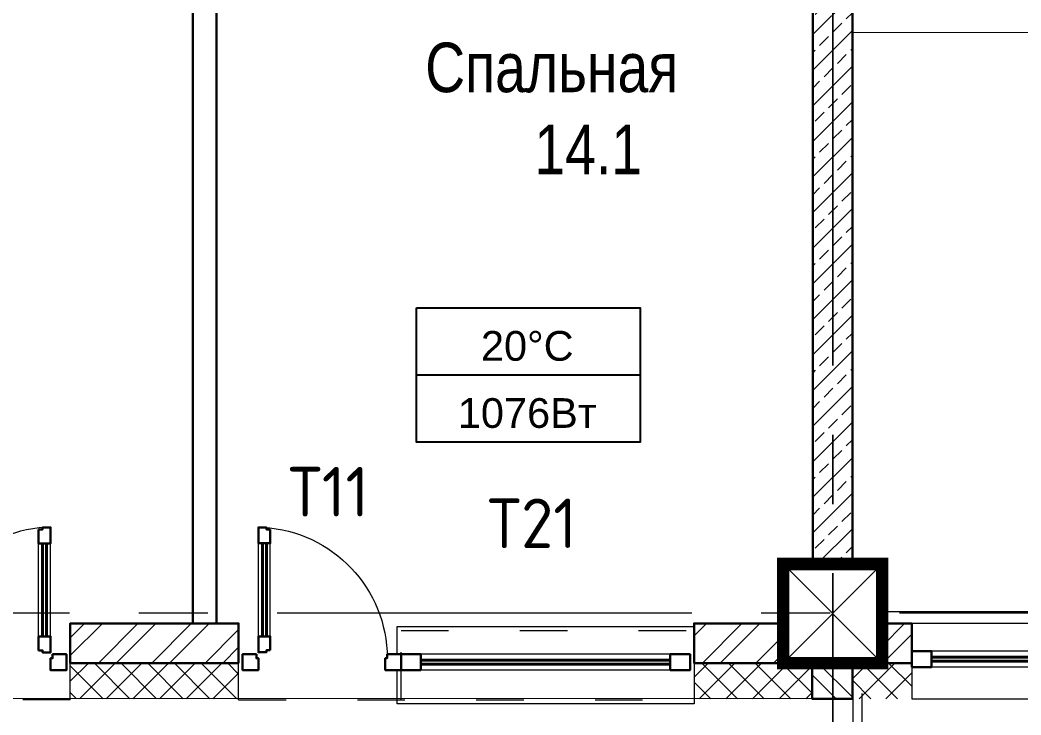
# Model space of a CAD drawing. Header units: millimetres. Extents: x -7566 to 51834, y -19356 to 38606.
# Drawn here: x 2298 to 7353, y -513 to 2994 of the extents above; entities that cross this region are included whole.
import ezdxf

# ---------------------------------------------------------------- set-up
doc = ezdxf.new("R2010")
doc.units = ezdxf.units.MM
for name, pattern in [('ACAD_ISO03W100', [30, 12, -18]), ('CENTER2', [28.575, 19.05, -3.175, 3.175, -3.175]), ('STROT', [1.7, 0.5, -1.2])]:
    doc.linetypes.add(name, pattern=pattern)
for name, color, linetype, lineweight in [('++++обратка', 5, 'Continuous', 30), ('++ОВ Надписи', 7, 'Continuous', 20), ('STENA', 22, 'Continuous', 50), ('Колонна', 15, 'Continuous', 30), ('Колонны', 7, 'Continuous', 30), ('окна', 150, 'Continuous', 20), ('оси', 6, 'STROT', 9), ('РП-АР_Площадь', 3, 'Continuous', 30), ('стена', 7, 'Continuous', 53), ('СТЕНЫ', 250, 'Continuous', 35), ('текст', 224, 'Continuous', 25), ('штрих', 252, 'Continuous', 9)]:
    doc.layers.add(name, color=color, linetype=linetype, lineweight=lineweight)
doc.layers.add('DOORS', color=27, linetype='Continuous')
doc.layers.add('ОТОПЛЕНИЕ ТЕСТ', color=7, linetype='Continuous')
doc.layers.get('++++обратка').off()
doc.styles.add('arial', font='arial.ttf')
doc.styles.add('GOST Common_I', font='', dxfattribs={"height": 200})
doc.styles.get("Standard").update_dxf_attribs({"font": 'arial.ttf'})
doc.styles.get('GOST Common_I').set_extended_font_data('GOST Common')

# ---------------------------------------------------------------- blocks, each defined once
blk = doc.blocks.new('к')
at = {"lineweight": 0}
for p, q in [((6373750, -182890), (6374150, -183290)), ((6373750, -183290), (6374150, -182890))]:
    blk.add_line(p, q, dxfattribs=at)
at = {"color": 1, "lineweight": 30, "ltscale": 20}
blk.add_lwpolyline([(6373750, -182890), (6374150, -182890), (6374150, -183290), (6373750, -183290)], close=True, dxfattribs=at)
at = {"layer": 'Колонна', "color": 7, "ltscale": 100, "const_width": 50}
blk.add_lwpolyline([(6373750, -182890), (6374150, -182890), (6374150, -183290), (6373750, -183290)], close=True, dxfattribs=at)
blk = doc.blocks.new('Окв-0')
at = {"layer": 'DOORS', "color": 5, "lineweight": 9, "ltscale": 2}
blk.add_arc((1332064.4, -525220.4), 662, 273.1578, 359.9385, dxfattribs=at)
at = {"layer": 'окна', "color": 252, "lineweight": 9}
for p, q in [((1334156.3, -525161.2), (1332896.3, -525161.2)), ((1334156.3, -525241.2), (1332896.3, -525241.2)), ((1332076.3, -525331.2), (1332076.3, -525801.2)), ((1332136.3, -525331.2), (1332136.3, -525801.2))]:
    blk.add_line(p, q, dxfattribs=at)
at = {"layer": 'окна', "lineweight": 40}
for p, q in [((1334156.3, -525191.2), (1332896.3, -525191.2)), ((1334156.3, -525211.2), (1332896.3, -525211.2)), ((1332096.3, -525801.2), (1332096.3, -525331.2)), ((1332116.3, -525801.2), (1332116.3, -525331.2))]:
    blk.add_line(p, q, dxfattribs=at)
at = {"layer": 'окна', "color": 252, "lineweight": 30}
for points in [[(1332066.3, -525241.2), (1331996.3, -525241.2), (1331996.3, -525161.2), (1332076.3, -525161.2), (1332076.3, -525221.2), (1332066.3, -525221.2), (1332066.3, -525241.2)], [(1332726.3, -525241.2), (1332796.3, -525241.2), (1332796.3, -525161.2), (1332716.3, -525161.2), (1332716.3, -525221.2), (1332726.3, -525221.2), (1332726.3, -525241.2)], [(1332796.3, -525241.2), (1332896.3, -525241.2), (1332896.3, -525161.2), (1332796.3, -525161.2)], [(1334156.3, -525241.2), (1334256.3, -525241.2), (1334256.3, -525161.2), (1334156.3, -525161.2)], [(1332136.3, -525261.2), (1332136.3, -525331.2), (1332076.3, -525331.2), (1332076.3, -525251.2), (1332116.3, -525251.2), (1332116.3, -525261.2), (1332136.3, -525261.2)], [(1332136.3, -525871.2), (1332136.3, -525801.2), (1332076.3, -525801.2), (1332076.3, -525881.2), (1332116.3, -525881.2), (1332116.3, -525871.2), (1332136.3, -525871.2)]]:
    blk.add_lwpolyline(points, close=True, dxfattribs=at)
at = {"layer": 'СТЕНЫ', "linetype": 'ACAD_ISO03W100', "lineweight": 5, "ltscale": 20}
for p, q in [((1331976.3, -525011.2), (1334276.3, -525011.2)), ((1331976.3, -525011.2), (1331976.3, -525361.2)), ((1332796.3, -525011.2), (1332796.3, -525361.2)), ((1332796.3, -525361.2), (1334276.3, -525361.2))]:
    blk.add_line(p, q, dxfattribs=at)
at = {"layer": 'СТЕНЫ', "color": 251, "lineweight": 9, "ltscale": 20}
blk.add_lwpolyline([(1332776.3, -525241.2), (1332776.3, -525381.2), (1334276.3, -525381.2), (1334276.3, -524991.2), (1332776.3, -524991.2), (1332776.3, -525161.2)], dxfattribs=at)
blk = doc.blocks.new('hreherh')
at = {"layer": 'окна', "lineweight": 9}
for p, q in [((444689, 314093.4), (441958.8, 314093.3)), ((444689, 314013.4), (441958.8, 314013.3))]:
    blk.add_line(p, q, dxfattribs=at)
at = {"layer": 'окна', "lineweight": 40}
for p, q in [((442623.9, 314063.4), (441958.8, 314063.3)), ((443923.9, 314063.4), (442743.9, 314063.4)), ((444689, 314063.4), (444023.9, 314063.4)), ((442623.9, 314043.4), (441958.8, 314043.3)), ((443923.9, 314043.4), (442743.9, 314043.4)), ((444689, 314043.4), (444023.9, 314043.4))]:
    blk.add_line(p, q, dxfattribs=at)
at = {"layer": 'окна', "color": 252, "lineweight": 9}
for p, q in [((443208.8, 314093.4), (442868.8, 314093.4)), ((443208.8, 314013.4), (442868.8, 314013.4))]:
    blk.add_line(p, q, dxfattribs=at)
at = {"layer": 'окна', "color": 252, "lineweight": 30}
for points in [[(441858.8, 314013.3), (441958.8, 314013.3), (441958.8, 314093.3), (441858.8, 314093.3)], [(442623.9, 314013.4), (442743.9, 314013.4), (442743.9, 314093.4), (442623.9, 314093.4)], [(443923.9, 314013.4), (444023.9, 314013.4), (444023.9, 314093.4), (443923.9, 314093.4)], [(444689, 314013.4), (444789, 314013.4), (444789, 314093.4), (444689, 314093.4)]]:
    blk.add_lwpolyline(points, close=True, dxfattribs=at)
at = {"layer": 'СТЕНЫ', "lineweight": 9, "ltscale": 20}
blk.add_lwpolyline([(441858.8, 314232.6), (441858.8, 313853.3), (444789, 313853.4), (444789, 314232.6)], close=True, dxfattribs=at)
blk = doc.blocks.new('89898989')
at = {"layer": 'STENA', "lineweight": 9, "true_color": 0x939598}
h = blk.add_hatch(dxfattribs=at)
h.set_pattern_fill('ANSI33', color=252, scale=20, angle=180)
h.set_pattern_definition([(225, (-1419257.2, 495005.17), (89.802561, -89.802561), []), (225, (-1419347.01, 495005.17), (89.802561, -89.802561), [63.5, -31.75])])
h.paths.add_polyline_path([(-726628.4, 569781.4), (-726828.4, 569781.4), (-726828.4, 575281.4), (-726628.4, 575281.4)])
at = {"layer": 'стена', "lineweight": 9, "true_color": 0x939598}
h = blk.add_hatch(dxfattribs=at)
h.set_pattern_fill('ANSI32', color=252, scale=20)
h.set_pattern_definition([(45, (-2084251.77, 508815.41), (-134.703842, 134.703842), []), (45, (-2084161.97, 508815.41), (-134.703842, 134.703842), [])])
h.paths.add_polyline_path([(-729727.7, 569481.4), (-729727.7, 569281.4), (-730577.7, 569281.4), (-730577.7, 569481.4)])
h = blk.add_hatch(dxfattribs=at)
h.set_pattern_fill('ANSI32', color=252, scale=20)
h.set_pattern_definition([(45, (-2081201.74, 508815.42), (-134.703842, 134.703842), []), (45, (-2081111.94, 508815.42), (-134.703842, 134.703842), [])])
h.paths.add_polyline_path([(-726978.3, 569481.4), (-726978.3, 569281.4), (-727427.7, 569281.4), (-727427.7, 569481.4)])
h = blk.add_hatch(dxfattribs=at)
h.set_pattern_fill('ANSI32', color=252, scale=20)
h.set_pattern_definition([(45, (-2079302.39, 508815.68), (-134.703842, 134.703842), []), (45, (-2079212.59, 508815.68), (-134.703842, 134.703842), [])])
h.paths.add_polyline_path([(-726328.4, 569481.4), (-726328.4, 569281.4), (-726478.4, 569281.4), (-726478.4, 569481.4)])
h = blk.add_hatch(dxfattribs=at)
h.set_pattern_fill('ANSI32', color=252, scale=20, angle=90)
h.set_pattern_definition([(135, (-893612.74, -147318.3), (-134.70384, -134.70384), []), (135, (-893612.74, -147228.5), (-134.70384, -134.70384), [])])
h.paths.add_polyline_path([(-726832, 569282.7), (-726628.4, 569282.7), (-726628.4, 569101.5), (-726832, 569101.5)])
at = {"layer": 'штрих', "lineweight": 5, "ltscale": 20, "true_color": 0x939598}
h = blk.add_hatch(dxfattribs=at)
h.set_pattern_fill('ANSI37', color=252, scale=30, angle=90)
h.set_pattern_definition([(135, (-1168187.17, 40443.64), (-67.351921, -67.351921), []), (225, (-1168187.17, 40443.64), (67.351921, -67.351921), [])])
h.paths.add_polyline_path([(-730577.7, 569281.4), (-729727.7, 569281.4), (-729727.7, 569101.4), (-730577.7, 569101.5)])
h = blk.add_hatch(dxfattribs=at)
h.set_pattern_fill('ANSI37', color=252, scale=30, angle=90)
h.set_pattern_definition([(135, (-1168187.14, 40413.34), (-67.351921, -67.351921), []), (225, (-1168187.14, 40413.34), (67.351921, -67.351921), [])])
h.paths.add_polyline_path([(-726832, 569101.5), (-726832, 569281.4), (-727427.7, 569281.4), (-727427.7, 569101.5)])
h.paths.add_polyline_path([(-726628.4, 569281.4), (-726628.4, 569101.5), (-726328.4, 569101.5), (-726328.4, 569281.4)])
at = {"layer": 'STENA', "color": 252, "lineweight": 30, "true_color": 0x939598}
blk.add_lwpolyline([(-726628.4, 575281.4), (-726628.4, 569781.4), (-726828.4, 569781.4), (-726828.4, 575281.4)], close=True, dxfattribs=at)
at = {"layer": 'Колонны', "color": 252, "lineweight": -2, "true_color": 0x939598}
blk.add_lwpolyline([(-726499.7, 569301.4), (-726499.7, 569301.4)], dxfattribs=at)
at = {"layer": 'оси', "color": 252, "linetype": 'CENTER2', "lineweight": 13, "ltscale": 110, "true_color": 0x939598}
for points in [[(-726728.4, 588594.1), (-726728.4, 566424.7)], [(-726727.7, 588594.1), (-726727.7, 566424.7)], [(-689719.5, 569531.4), (-737232.5, 569533)]]:
    blk.add_lwpolyline(points, dxfattribs=at)
at = {"layer": 'РП-АР_Площадь', "color": 252, "lineweight": 5, "ltscale": 20, "true_color": 0x939598}
for points in [[(-726628.4, 572462.1), (-726628.4, 569781.4), (-726478.4, 569781.4), (-726478.4, 569542), (-723198, 569542), (-723200.9, 572463.2), (-726628.4, 572462.1)], [(-733028.4, 569130.6), (-733028.3, 568181.6), (-732448.4, 568181.6), (-732448.4, 568131.6), (-730628.6, 568131.6), (-730628.6, 568181.6), (-727404.7, 568181.7), (-727404.7, 568131.5), (-727404.7, 568131.6), (-727404.7, 568181.6), (-726625, 568181.6), (-726625, 569102.4), (-733028.4, 569100.4)], [(-730628.6, 567981.6), (-726578.4, 567981.6), (-726578.4, 569128)]]:
    blk.add_lwpolyline(points, dxfattribs=at)
at = {"layer": 'стена', "color": 252, "lineweight": 30, "true_color": 0x939598}
for points in [[(-729727.7, 569281.4), (-730577.7, 569281.4), (-730577.7, 569481.4), (-729727.7, 569481.4)], [(-726978.3, 569281.4), (-727427.7, 569281.4), (-727427.7, 569481.4), (-726978.3, 569481.4)], [(-726328.4, 569281.4), (-726478.4, 569281.4), (-726478.4, 569481.4), (-726328.4, 569481.4)], [(-726628.4, 569282.7), (-726628.4, 569101.5), (-726832, 569101.5), (-726832, 569282.7)]]:
    blk.add_lwpolyline(points, close=True, dxfattribs=at)
at = {"layer": 'СТЕНЫ', "color": 252, "lineweight": 30, "true_color": 0x939598}
blk.add_lwpolyline([(-729958.9, 574454.8), (-729958.9, 569481.4), (-729838.9, 569481.4), (-729838.9, 574454.8)], close=True, dxfattribs=at)
at = {"color": 252, "true_color": 0x939598, "rotation": 180}
blk.add_blockref('Окв-0', (601398.6, 44084.4), dxfattribs=at)
at = {"color": 252, "true_color": 0x939598, "xscale": -1, "rotation": 180}
blk.add_blockref('Окв-0', (-2061704, 44084.9), dxfattribs=at)
at = {"layer": 'Колонны', "color": 252, "lineweight": -2, "true_color": 0x939598, "xscale": 1.25, "yscale": 1.25, "zscale": 1.25, "rotation": 270}
blk.add_blockref('к', (-497865.9, 8536968.9), dxfattribs=at)
at = {"layer": 'стена', "color": 252, "lineweight": 30, "true_color": 0x939598}
blk.add_blockref('hreherh', (-1168187.2, 255248.1), dxfattribs=at)
at = {"layer": 'текст', "color": 252, "true_color": 0x939598, "style": 'arial', "width": 0.8}
for s, p in [('Спальная', (-728785.7, 572162.3)), ('14.1', (-728234.2, 571748.5))]:
    blk.add_text(s, height=250, rotation=359.9999, dxfattribs=at).set_placement(p)

msp = doc.modelspace()

# ---------------------------------------------------------------- linework, layer by layer
at = {"layer": 'ОТОПЛЕНИЕ ТЕСТ'}
msp.add_line((4300.2, 1202.9), (5430.2, 1202.9), dxfattribs=at)
msp.add_lwpolyline([(4300.2, 1541.6), (5430.2, 1541.6), (5430.2, 864.1), (4300.2, 864.1)], close=True, dxfattribs=at)

# ---------------------------------------------------------------- block references
at = {"layer": '++++обратка'}
msp.add_blockref('89898989', (733129.8, -569532.9), dxfattribs=at)

# ---------------------------------------------------------------- texts
at = {"layer": '++ОВ Надписи', "ltscale": 5, "char_height": 250, "width": 2075.748, "attachment_point": 8, "line_spacing_factor": 1.022761, "style": 'GOST Common_I'}
for s, insert in [('Т11', (3856.9, 488.3)), ('Т21', (4884.7, 329))]:
    msp.add_mtext(s, dxfattribs=dict(at, insert=insert))
at = {"layer": 'ОТОПЛЕНИЕ ТЕСТ', "insert": (4625.7, 1424.2), "char_height": 150, "attachment_point": 1}
msp.add_mtext_dynamic_manual_height_columns('20%%DС', width=1129.929, gutter_width=12.5, heights=[0], dxfattribs=at)
at = {"layer": 'ОТОПЛЕНИЕ ТЕСТ', "color": 1, "insert": (4509, 1085.4), "char_height": 150, "attachment_point": 1}
msp.add_mtext_dynamic_manual_height_columns('1076Вт', width=1129.929, gutter_width=12.5, heights=[0], dxfattribs=at)

doc.saveas('drawing.dxf')
